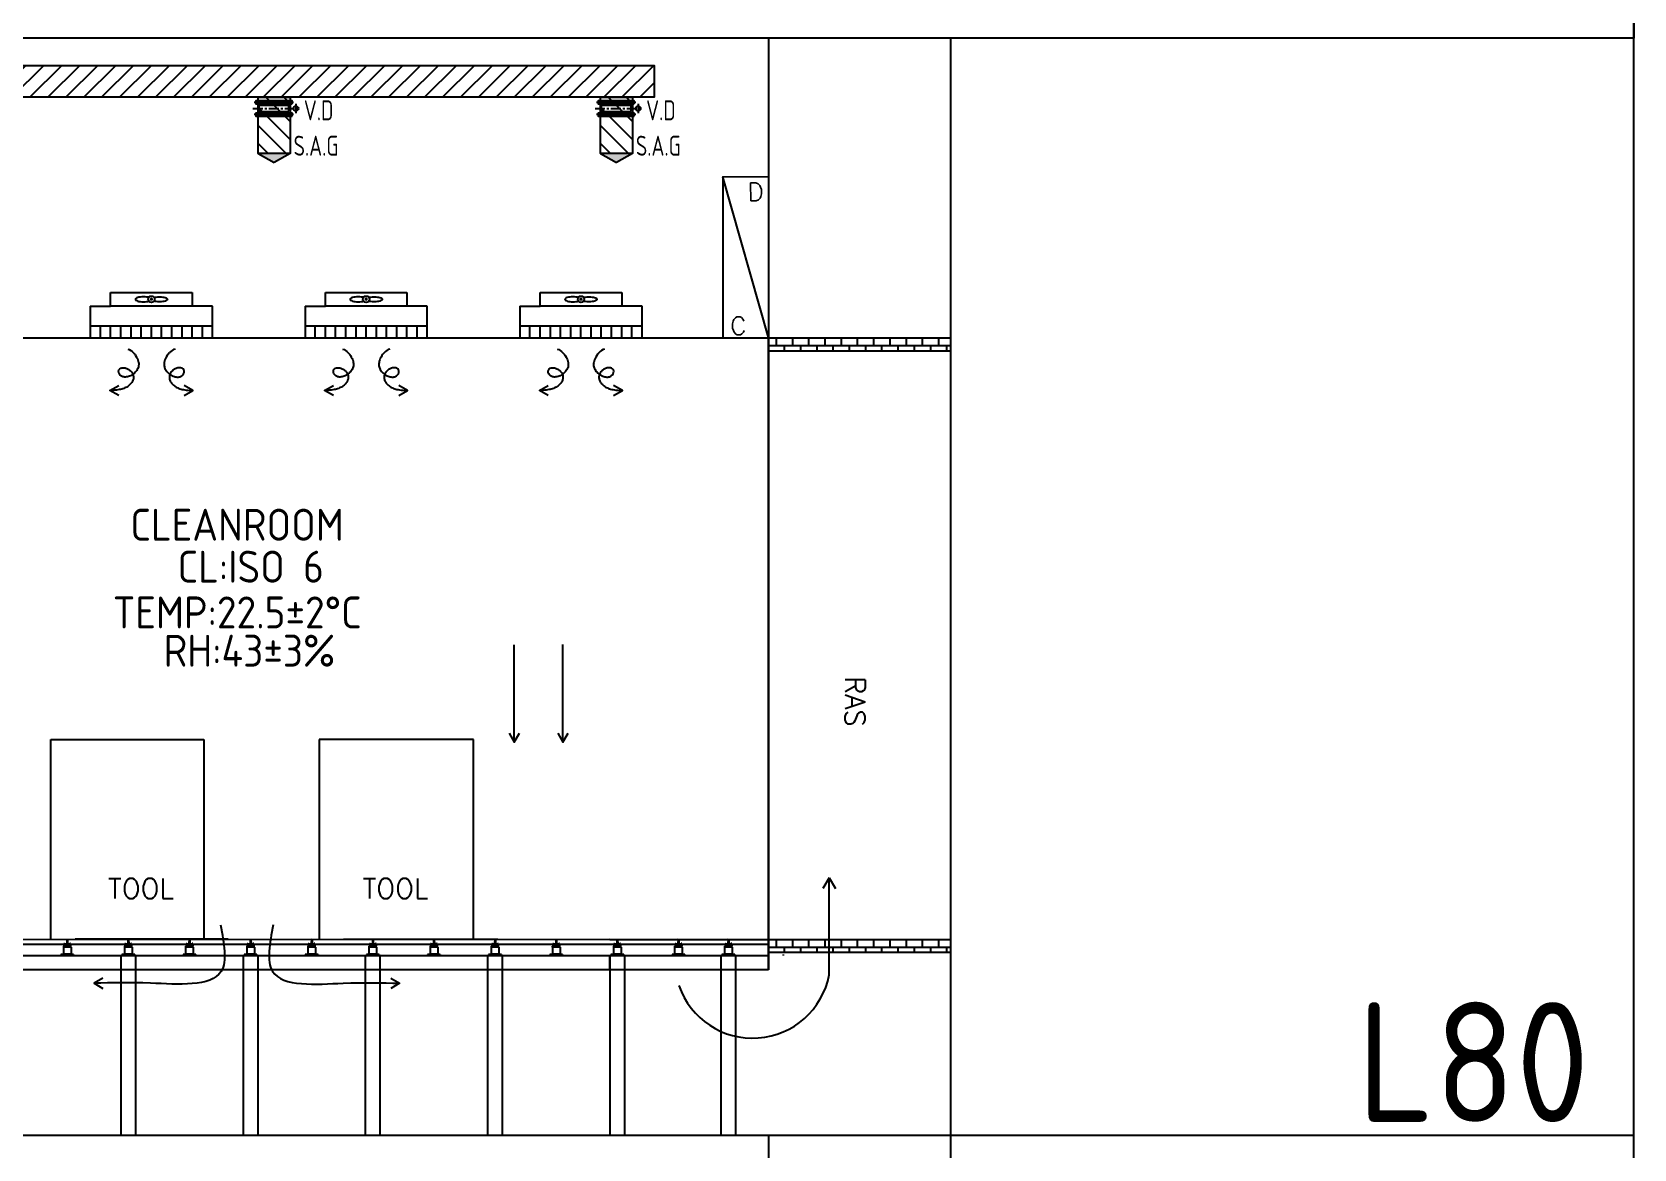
# Model space of a CAD drawing. Header units: millimetres. Extents: x 108 to 3316, y 96 to 2090.
# Drawn here: x 3095.1 to 3295.6, y 1475.6 to 1615.4 of the extents above; entities that cross this region are included whole.
import ezdxf
from ezdxf.enums import TextEntityAlignment as Align

# ---------------------------------------------------------------- set-up
doc = ezdxf.new("R2010")
doc.units = ezdxf.units.MM
doc.linetypes.add('CENTER', pattern=[2, 1.25, -0.25, 0.25, -0.25])
for name, color, linetype in [('A-DETL-01', 1, 'Continuous'), ('DETL-TXT', 4, 'Continuous'), ('M-CEQPM-MAU', 22, 'Continuous'), ('M-CMDUCT-LINE', 15, 'Continuous'), ('M-EQPM-TXT', 4, 'Continuous'), ('M-FM-LINE3', 3, 'Continuous'), ('M-HVAC-CMDUCT', 150, 'Continuous'), ('U-EX-TXT', 4, 'Continuous')]:
    doc.layers.add(name, color=color, linetype=linetype)
doc.styles.add('AA-TXT', font='isocp.shx', dxfattribs={"bigfont": 'chineset.shx'})
doc.styles.add('STDTEXT', font='simplex.shx', dxfattribs={"bigfont": 'china.shx'})

msp = doc.modelspace()

# ---------------------------------------------------------------- hatches: boundary and pattern name
at = {"layer": 'M-CEQPM-MAU'}
h = msp.add_hatch(dxfattribs=at)
h.set_pattern_fill('AR-B88', color=252, scale=0.01)
h.set_pattern_definition([(360, (-37702.6551, -83168.4206), (1e-15, 2.032), []), (90, (-37702.6551, -83168.4206), (-1.016, 2.032), [2.032, -2.032])])
h.paths.add_polyline_path([(3210.08, 1577.1), (3187.32, 1577.1), (3187.32, 1575.49), (3210.08, 1575.49)])
h = msp.add_hatch(dxfattribs=at)
h.set_pattern_fill('AR-B88', color=252, scale=0.01)
h.set_pattern_definition([(360, (-37702.6551, -83243.715), (1e-15, 2.032), []), (90, (-37702.6551, -83243.715), (-1.016, 2.032), [2.032, -2.032])])
h.paths.add_polyline_path([(3210.08, 1501.8), (3187.32, 1501.8), (3187.32, 1500.19), (3210.08, 1500.19)])
at = {"layer": 'M-CMDUCT-LINE'}
h = msp.add_hatch(dxfattribs=at)
h.set_pattern_fill('ANSI31', color=256, scale=0.5, style=0)
h.set_pattern_definition([(45, (3892.2833, 1434.7824), (-1.122532, 1.122532), [])])
h.paths.add_polyline_path([(3054.99, 1611.23), (3173, 1611.23), (3173, 1607.23), (3054.99, 1607.23)])
h = msp.add_hatch(dxfattribs=at)
h.set_pattern_fill('ANSI31', color=256, scale=0.5, angle=-90, style=0)
h.set_pattern_definition([(315, (2950.9879, 772.6156), (1.122532, 1.122532), [])])
h.paths.add_polyline_path([(3127.44, 1607.23), (3127.44, 1600.21), (3123.44, 1600.21), (3123.44, 1607.23)])
h = msp.add_hatch(dxfattribs=at)
h.set_pattern_fill('ANSI31', color=256, scale=0.5, angle=-90, style=0)
h.set_pattern_definition([(315, (2993.8287, 772.6156), (1.122532, 1.122532), [])])
h.paths.add_polyline_path([(3170.28, 1607.23), (3170.28, 1600.21), (3166.28, 1600.21), (3166.28, 1607.23)])
at = {"layer": 'M-HVAC-CMDUCT'}
for points in [[(3127.44, 1600.21), (3123.44, 1600.21), (3125.44, 1599.05)], [(3170.28, 1600.21), (3166.28, 1600.21), (3168.28, 1599.05)]]:
    msp.add_hatch(color=256, dxfattribs=at).paths.add_polyline_path(points)

# ---------------------------------------------------------------- linework, layer by layer
at = {"color": 252}
for points in [[(3187.32, 1577.1), (3210.08, 1577.1)], [(3187.32, 1575.49), (3210.08, 1575.49)], [(3187.32, 1501.8), (3210.08, 1501.8)], [(3187.32, 1500.19), (3210.08, 1500.19)]]:
    msp.add_lwpolyline(points, dxfattribs=at)
at = {"layer": 'A-DETL-01', "color": 252, "linetype": 'Continuous'}
for p, q in [((3187.32, 1614.63), (3187.32, 1497.98)), ((3210.08, 1614.63), (3210.08, 1477.27)), ((3187.32, 1477.27), (3187.32, 1360.62)), ((3210.08, 1477.27), (3210.08, 1339.91))]:
    msp.add_line(p, q, dxfattribs=at)
at = {"layer": 'A-DETL-01', "color": 252}
for points in [[(3295.62, 1339.91), (3295.62, 1962.54)], [(3295.62, 1477.27), (3035.47, 1477.27)]]:
    msp.add_lwpolyline(points, dxfattribs=at)
msp.add_lwpolyline([(3035.47, 1814.23), (3295.62, 1814.23), (3295.62, 1614.63), (3035.47, 1614.63)], close=True, dxfattribs=at)
at = {"layer": 'M-CEQPM-MAU', "color": 252}
for p, q in [((3181.58, 1597.26), (3181.58, 1577.1)), ((3097.48, 1501.85), (3097.48, 1526.85)), ((3097.48, 1526.85), (3116.62, 1526.85)), ((3116.62, 1526.85), (3116.62, 1501.85)), ((3150.37, 1526.85), (3131.05, 1526.85)), ((3131.05, 1526.85), (3131.05, 1501.85)), ((3150.37, 1501.85), (3150.37, 1526.85)), ((3119.68, 1501.85), (3100.54, 1501.85)), ((3134.11, 1501.85), (3153.42, 1501.85))]:
    msp.add_line(p, q, dxfattribs=at)
at = {"layer": 'M-CEQPM-MAU', "color": 252, "ltscale": 0.1}
for p, q in [((3104.97, 1581.1), (3104.97, 1582.8)), ((3104.97, 1582.8), (3115.17, 1582.8)), ((3115.17, 1582.8), (3115.17, 1581.1)), ((3131.85, 1581.1), (3131.85, 1582.8)), ((3131.85, 1582.8), (3142.05, 1582.8)), ((3142.05, 1582.8), (3142.05, 1581.1)), ((3158.73, 1581.1), (3158.73, 1582.8)), ((3158.73, 1582.8), (3168.93, 1582.8)), ((3168.93, 1582.8), (3168.93, 1581.1)), ((3102.42, 1581.1), (3104.97, 1581.1)), ((3102.42, 1581.1), (3102.42, 1577.1)), ((3115.17, 1581.1), (3104.97, 1581.1)), ((3117.72, 1581.1), (3115.17, 1581.1)), ((3117.72, 1577.1), (3117.72, 1581.1)), ((3129.3, 1581.1), (3131.85, 1581.1)), ((3129.3, 1581.1), (3129.3, 1577.1)), ((3142.05, 1581.1), (3131.85, 1581.1)), ((3144.6, 1581.1), (3142.05, 1581.1)), ((3144.6, 1577.1), (3144.6, 1581.1)), ((3156.18, 1581.1), (3158.73, 1581.1)), ((3156.18, 1581.1), (3156.18, 1577.1)), ((3168.93, 1581.1), (3158.73, 1581.1)), ((3171.48, 1581.1), (3168.93, 1581.1)), ((3171.48, 1577.1), (3171.48, 1581.1)), ((3102.42, 1578.6), (3117.72, 1578.6)), ((3103.7, 1577.1), (3103.7, 1578.6)), ((3104.97, 1577.1), (3104.97, 1578.6)), ((3106.25, 1577.1), (3106.25, 1578.6)), ((3107.52, 1577.1), (3107.52, 1578.6)), ((3108.8, 1577.1), (3108.8, 1578.6)), ((3110.07, 1577.1), (3110.07, 1578.6)), ((3111.35, 1577.1), (3111.35, 1578.6)), ((3112.62, 1577.1), (3112.62, 1578.6)), ((3113.9, 1577.1), (3113.9, 1578.6)), ((3115.17, 1577.1), (3115.17, 1578.6)), ((3116.45, 1577.1), (3116.45, 1578.6)), ((3129.3, 1578.6), (3144.6, 1578.6)), ((3130.58, 1577.1), (3130.58, 1578.6)), ((3131.85, 1577.1), (3131.85, 1578.6)), ((3133.13, 1577.1), (3133.13, 1578.6)), ((3134.4, 1577.1), (3134.4, 1578.6)), ((3135.68, 1577.1), (3135.68, 1578.6)), ((3136.95, 1577.1), (3136.95, 1578.6)), ((3138.23, 1577.1), (3138.23, 1578.6)), ((3139.5, 1577.1), (3139.5, 1578.6)), ((3140.78, 1577.1), (3140.78, 1578.6)), ((3142.05, 1577.1), (3142.05, 1578.6)), ((3143.33, 1577.1), (3143.33, 1578.6)), ((3156.18, 1578.6), (3171.48, 1578.6)), ((3157.45, 1577.1), (3157.45, 1578.6)), ((3158.73, 1577.1), (3158.73, 1578.6)), ((3160, 1577.1), (3160, 1578.6)), ((3161.28, 1577.1), (3161.28, 1578.6)), ((3162.55, 1577.1), (3162.55, 1578.6)), ((3163.83, 1577.1), (3163.83, 1578.6)), ((3165.1, 1577.1), (3165.1, 1578.6)), ((3166.38, 1577.1), (3166.38, 1578.6)), ((3167.65, 1577.1), (3167.65, 1578.6)), ((3168.93, 1577.1), (3168.93, 1578.6)), ((3170.2, 1577.1), (3170.2, 1578.6)), ((3063.96, 1577.1), (3187.32, 1577.1)), ((3102.42, 1577.1), (3117.72, 1577.1)), ((3129.3, 1577.1), (3144.6, 1577.1)), ((3156.18, 1577.1), (3171.48, 1577.1)), ((3187.32, 1497.98), (3187.32, 1577.1)), ((3061.74, 1501.8), (3167.44, 1501.82)), ((3099.53, 1501.87), (3099.43, 1501.23)), ((3099.53, 1501.87), (3099.63, 1501.23)), ((3107.18, 1501.87), (3107.08, 1501.23)), ((3107.18, 1501.87), (3107.28, 1501.23)), ((3114.83, 1501.87), (3114.73, 1501.23)), ((3114.83, 1501.87), (3114.93, 1501.23)), ((3122.48, 1501.87), (3122.38, 1501.23)), ((3122.48, 1501.87), (3122.58, 1501.23)), ((3130.13, 1501.87), (3130.03, 1501.23)), ((3130.13, 1501.87), (3130.23, 1501.23)), ((3137.78, 1501.87), (3137.68, 1501.23)), ((3137.78, 1501.87), (3137.88, 1501.23)), ((3145.43, 1501.87), (3145.33, 1501.23)), ((3145.43, 1501.87), (3145.53, 1501.23)), ((3153.08, 1501.87), (3152.98, 1501.23)), ((3153.08, 1501.87), (3153.18, 1501.23)), ((3160.73, 1501.87), (3160.63, 1501.23)), ((3160.73, 1501.87), (3160.83, 1501.23)), ((3167.44, 1501.8), (3187.32, 1501.8)), ((3168.38, 1501.87), (3168.28, 1501.23)), ((3168.38, 1501.87), (3168.48, 1501.23)), ((3176.03, 1501.87), (3175.93, 1501.23)), ((3176.03, 1501.87), (3176.13, 1501.23)), ((3182.28, 1501.87), (3182.18, 1501.23)), ((3182.28, 1501.87), (3182.38, 1501.23)), ((3167.44, 1501.18), (3061.74, 1501.16)), ((3100.33, 1499.91), (3098.73, 1499.91)), ((3098.73, 1499.91), (3098.73, 1499.78)), ((3100.33, 1499.78), (3098.73, 1499.78)), ((3099.05, 1500.83), (3099.05, 1499.99)), ((3100.01, 1500.83), (3099.05, 1500.83)), ((3099.05, 1499.99), (3100.01, 1499.99)), ((3099.97, 1500.97), (3099.09, 1500.97)), ((3099.09, 1500.83), (3099.09, 1500.97)), ((3099.1, 1499.99), (3099.1, 1499.91)), ((3099.11, 1501.3), (3099.19, 1501.3)), ((3099.11, 1501.3), (3099.11, 1500.97)), ((3099.19, 1501.3), (3099.19, 1501.23)), ((3099.48, 1501.23), (3099.19, 1501.23)), ((3099.48, 1501.3), (3099.46, 1500.97)), ((3099.58, 1501.3), (3099.48, 1501.3)), ((3099.58, 1501.3), (3099.59, 1500.97)), ((3099.86, 1501.23), (3099.58, 1501.23)), ((3099.86, 1501.3), (3099.86, 1501.23)), ((3099.94, 1501.3), (3099.86, 1501.3)), ((3099.94, 1501.3), (3099.94, 1500.97)), ((3099.96, 1499.99), (3099.96, 1499.91)), ((3099.97, 1500.83), (3099.97, 1500.97)), ((3100.01, 1500.83), (3100.01, 1499.99)), ((3100.33, 1499.91), (3100.33, 1499.78)), ((3107.98, 1499.91), (3106.38, 1499.91)), ((3106.38, 1499.91), (3106.38, 1499.78)), ((3107.98, 1499.78), (3106.38, 1499.78)), ((3106.7, 1500.83), (3106.7, 1499.99)), ((3107.66, 1500.83), (3106.7, 1500.83)), ((3106.7, 1499.99), (3107.66, 1499.99)), ((3107.62, 1500.97), (3106.74, 1500.97)), ((3106.74, 1500.83), (3106.74, 1500.97)), ((3106.75, 1499.99), (3106.75, 1499.91)), ((3106.76, 1501.3), (3106.84, 1501.3)), ((3106.76, 1501.3), (3106.76, 1500.97)), ((3106.84, 1501.3), (3106.84, 1501.23)), ((3107.13, 1501.23), (3106.84, 1501.23)), ((3107.13, 1501.3), (3107.11, 1500.97)), ((3107.23, 1501.3), (3107.13, 1501.3)), ((3107.23, 1501.3), (3107.24, 1500.97)), ((3107.51, 1501.23), (3107.23, 1501.23)), ((3107.51, 1501.3), (3107.51, 1501.23)), ((3107.59, 1501.3), (3107.51, 1501.3)), ((3107.59, 1501.3), (3107.59, 1500.97)), ((3107.61, 1499.99), (3107.61, 1499.91)), ((3107.62, 1500.83), (3107.62, 1500.97)), ((3107.66, 1500.83), (3107.66, 1499.99)), ((3107.98, 1499.91), (3107.98, 1499.78)), ((3115.63, 1499.91), (3114.03, 1499.91)), ((3114.03, 1499.91), (3114.03, 1499.78)), ((3115.63, 1499.78), (3114.03, 1499.78)), ((3114.35, 1500.83), (3114.35, 1499.99)), ((3115.31, 1500.83), (3114.35, 1500.83)), ((3114.35, 1499.99), (3115.31, 1499.99)), ((3115.27, 1500.97), (3114.39, 1500.97)), ((3114.39, 1500.83), (3114.39, 1500.97)), ((3114.4, 1499.99), (3114.4, 1499.91)), ((3114.41, 1501.3), (3114.49, 1501.3)), ((3114.41, 1501.3), (3114.41, 1500.97)), ((3114.49, 1501.3), (3114.49, 1501.23)), ((3114.78, 1501.23), (3114.49, 1501.23)), ((3114.78, 1501.3), (3114.76, 1500.97)), ((3114.88, 1501.3), (3114.78, 1501.3)), ((3114.88, 1501.3), (3114.89, 1500.97)), ((3115.16, 1501.23), (3114.88, 1501.23)), ((3115.16, 1501.3), (3115.16, 1501.23)), ((3115.24, 1501.3), (3115.16, 1501.3)), ((3115.24, 1501.3), (3115.24, 1500.97)), ((3115.26, 1499.99), (3115.26, 1499.91)), ((3115.27, 1500.83), (3115.27, 1500.97)), ((3115.31, 1500.83), (3115.31, 1499.99)), ((3115.63, 1499.91), (3115.63, 1499.78)), ((3123.28, 1499.91), (3121.68, 1499.91)), ((3121.68, 1499.91), (3121.68, 1499.78)), ((3123.28, 1499.78), (3121.68, 1499.78)), ((3122, 1500.83), (3122, 1499.99)), ((3122.96, 1500.83), (3122, 1500.83)), ((3122, 1499.99), (3122.96, 1499.99)), ((3122.92, 1500.97), (3122.04, 1500.97)), ((3122.04, 1500.83), (3122.04, 1500.97)), ((3122.05, 1499.99), (3122.05, 1499.91)), ((3122.06, 1501.3), (3122.14, 1501.3)), ((3122.06, 1501.3), (3122.06, 1500.97)), ((3122.14, 1501.3), (3122.14, 1501.23)), ((3122.43, 1501.23), (3122.14, 1501.23)), ((3122.43, 1501.3), (3122.41, 1500.97)), ((3122.53, 1501.3), (3122.43, 1501.3)), ((3122.53, 1501.3), (3122.54, 1500.97)), ((3122.81, 1501.23), (3122.53, 1501.23)), ((3122.81, 1501.3), (3122.81, 1501.23)), ((3122.89, 1501.3), (3122.81, 1501.3)), ((3122.89, 1501.3), (3122.89, 1500.97)), ((3122.91, 1499.99), (3122.91, 1499.91)), ((3122.92, 1500.83), (3122.92, 1500.97)), ((3122.96, 1500.83), (3122.96, 1499.99)), ((3123.28, 1499.91), (3123.28, 1499.78)), ((3130.93, 1499.91), (3129.33, 1499.91)), ((3129.33, 1499.91), (3129.33, 1499.78)), ((3130.93, 1499.78), (3129.33, 1499.78)), ((3129.65, 1500.83), (3129.65, 1499.99)), ((3130.61, 1500.83), (3129.65, 1500.83)), ((3129.65, 1499.99), (3130.61, 1499.99)), ((3130.57, 1500.97), (3129.69, 1500.97)), ((3129.69, 1500.83), (3129.69, 1500.97)), ((3129.7, 1499.99), (3129.7, 1499.91)), ((3129.71, 1501.3), (3129.79, 1501.3)), ((3129.71, 1501.3), (3129.71, 1500.97)), ((3129.79, 1501.3), (3129.79, 1501.23)), ((3130.08, 1501.23), (3129.79, 1501.23)), ((3130.08, 1501.3), (3130.06, 1500.97)), ((3130.18, 1501.3), (3130.08, 1501.3)), ((3130.18, 1501.3), (3130.19, 1500.97)), ((3130.46, 1501.23), (3130.18, 1501.23)), ((3130.46, 1501.3), (3130.46, 1501.23)), ((3130.54, 1501.3), (3130.46, 1501.3)), ((3130.54, 1501.3), (3130.54, 1500.97)), ((3130.56, 1499.99), (3130.56, 1499.91)), ((3130.57, 1500.83), (3130.57, 1500.97)), ((3130.61, 1500.83), (3130.61, 1499.99)), ((3130.93, 1499.91), (3130.93, 1499.78)), ((3138.58, 1499.91), (3136.98, 1499.91)), ((3136.98, 1499.91), (3136.98, 1499.78)), ((3138.58, 1499.78), (3136.98, 1499.78)), ((3137.3, 1500.83), (3137.3, 1499.99)), ((3138.26, 1500.83), (3137.3, 1500.83)), ((3137.3, 1499.99), (3138.26, 1499.99)), ((3138.22, 1500.97), (3137.34, 1500.97)), ((3137.34, 1500.83), (3137.34, 1500.97)), ((3137.35, 1499.99), (3137.35, 1499.91)), ((3137.36, 1501.3), (3137.44, 1501.3)), ((3137.36, 1501.3), (3137.36, 1500.97)), ((3137.44, 1501.3), (3137.44, 1501.23)), ((3137.73, 1501.23), (3137.44, 1501.23)), ((3137.73, 1501.3), (3137.71, 1500.97)), ((3137.83, 1501.3), (3137.73, 1501.3)), ((3137.83, 1501.3), (3137.84, 1500.97)), ((3138.11, 1501.23), (3137.83, 1501.23)), ((3138.11, 1501.3), (3138.11, 1501.23)), ((3138.19, 1501.3), (3138.11, 1501.3)), ((3138.19, 1501.3), (3138.19, 1500.97)), ((3138.21, 1499.99), (3138.21, 1499.91)), ((3138.22, 1500.83), (3138.22, 1500.97)), ((3138.26, 1500.83), (3138.26, 1499.99)), ((3138.58, 1499.91), (3138.58, 1499.78)), ((3146.23, 1499.91), (3144.63, 1499.91)), ((3144.63, 1499.91), (3144.63, 1499.78)), ((3146.23, 1499.78), (3144.63, 1499.78)), ((3144.95, 1500.83), (3144.95, 1499.99)), ((3145.91, 1500.83), (3144.95, 1500.83)), ((3144.95, 1499.99), (3145.91, 1499.99)), ((3145.87, 1500.97), (3144.99, 1500.97)), ((3144.99, 1500.83), (3144.99, 1500.97)), ((3145, 1499.99), (3145, 1499.91)), ((3145.01, 1501.3), (3145.09, 1501.3)), ((3145.01, 1501.3), (3145.01, 1500.97)), ((3145.09, 1501.3), (3145.09, 1501.23)), ((3145.38, 1501.23), (3145.09, 1501.23)), ((3145.38, 1501.3), (3145.36, 1500.97)), ((3145.48, 1501.3), (3145.38, 1501.3)), ((3145.48, 1501.3), (3145.49, 1500.97)), ((3145.76, 1501.23), (3145.48, 1501.23)), ((3145.76, 1501.3), (3145.76, 1501.23)), ((3145.84, 1501.3), (3145.76, 1501.3)), ((3145.84, 1501.3), (3145.84, 1500.97)), ((3145.86, 1499.99), (3145.86, 1499.91)), ((3145.87, 1500.83), (3145.87, 1500.97)), ((3145.91, 1500.83), (3145.91, 1499.99)), ((3146.23, 1499.91), (3146.23, 1499.78)), ((3153.88, 1499.91), (3152.28, 1499.91)), ((3152.28, 1499.91), (3152.28, 1499.78)), ((3153.88, 1499.78), (3152.28, 1499.78)), ((3152.6, 1500.83), (3152.6, 1499.99)), ((3153.56, 1500.83), (3152.6, 1500.83)), ((3152.6, 1499.99), (3153.56, 1499.99)), ((3153.52, 1500.97), (3152.64, 1500.97)), ((3152.64, 1500.83), (3152.64, 1500.97)), ((3152.65, 1499.99), (3152.65, 1499.91)), ((3152.66, 1501.3), (3152.74, 1501.3)), ((3152.66, 1501.3), (3152.66, 1500.97)), ((3152.74, 1501.3), (3152.74, 1501.23)), ((3153.03, 1501.23), (3152.74, 1501.23)), ((3153.03, 1501.3), (3153.01, 1500.97)), ((3153.13, 1501.3), (3153.03, 1501.3)), ((3153.13, 1501.3), (3153.14, 1500.97)), ((3153.41, 1501.23), (3153.13, 1501.23)), ((3153.41, 1501.3), (3153.41, 1501.23)), ((3153.49, 1501.3), (3153.41, 1501.3)), ((3153.49, 1501.3), (3153.49, 1500.97)), ((3153.51, 1499.99), (3153.51, 1499.91)), ((3153.52, 1500.83), (3153.52, 1500.97)), ((3153.56, 1500.83), (3153.56, 1499.99)), ((3153.88, 1499.91), (3153.88, 1499.78)), ((3161.53, 1499.91), (3159.93, 1499.91)), ((3159.93, 1499.91), (3159.93, 1499.78)), ((3161.53, 1499.78), (3159.93, 1499.78)), ((3160.25, 1500.83), (3160.25, 1499.99)), ((3161.21, 1500.83), (3160.25, 1500.83)), ((3160.25, 1499.99), (3161.21, 1499.99)), ((3161.17, 1500.97), (3160.29, 1500.97)), ((3160.29, 1500.83), (3160.29, 1500.97)), ((3160.3, 1499.99), (3160.3, 1499.91)), ((3160.31, 1501.3), (3160.39, 1501.3)), ((3160.31, 1501.3), (3160.31, 1500.97)), ((3160.39, 1501.3), (3160.39, 1501.23)), ((3160.68, 1501.23), (3160.39, 1501.23)), ((3160.68, 1501.3), (3160.66, 1500.97)), ((3160.78, 1501.3), (3160.68, 1501.3)), ((3160.78, 1501.3), (3160.79, 1500.97)), ((3161.06, 1501.23), (3160.78, 1501.23)), ((3161.06, 1501.3), (3161.06, 1501.23)), ((3161.14, 1501.3), (3161.06, 1501.3)), ((3161.14, 1501.3), (3161.14, 1500.97)), ((3161.16, 1499.99), (3161.16, 1499.91)), ((3161.17, 1500.83), (3161.17, 1500.97)), ((3161.21, 1500.83), (3161.21, 1499.99)), ((3161.53, 1499.91), (3161.53, 1499.78)), ((3187.32, 1501.16), (3167.44, 1501.16)), ((3169.18, 1499.91), (3167.58, 1499.91)), ((3167.58, 1499.91), (3167.58, 1499.78)), ((3169.18, 1499.78), (3167.58, 1499.78)), ((3167.9, 1500.83), (3167.9, 1499.99)), ((3168.86, 1500.83), (3167.9, 1500.83)), ((3167.9, 1499.99), (3168.86, 1499.99)), ((3168.82, 1500.97), (3167.94, 1500.97)), ((3167.94, 1500.83), (3167.94, 1500.97)), ((3167.95, 1499.99), (3167.95, 1499.91)), ((3167.96, 1501.3), (3168.04, 1501.3)), ((3167.96, 1501.3), (3167.96, 1500.97)), ((3168.04, 1501.3), (3168.04, 1501.23)), ((3168.33, 1501.23), (3168.04, 1501.23)), ((3168.33, 1501.3), (3168.31, 1500.97)), ((3168.43, 1501.3), (3168.33, 1501.3)), ((3168.43, 1501.3), (3168.44, 1500.97)), ((3168.71, 1501.23), (3168.43, 1501.23)), ((3168.71, 1501.3), (3168.71, 1501.23)), ((3168.79, 1501.3), (3168.71, 1501.3)), ((3168.79, 1501.3), (3168.79, 1500.97)), ((3168.81, 1499.99), (3168.81, 1499.91)), ((3168.82, 1500.83), (3168.82, 1500.97)), ((3168.86, 1500.83), (3168.86, 1499.99)), ((3169.18, 1499.91), (3169.18, 1499.78)), ((3176.83, 1499.91), (3175.23, 1499.91)), ((3175.23, 1499.91), (3175.23, 1499.78)), ((3176.83, 1499.78), (3175.23, 1499.78)), ((3175.55, 1500.83), (3175.55, 1499.99)), ((3176.51, 1500.83), (3175.55, 1500.83)), ((3175.55, 1499.99), (3176.51, 1499.99)), ((3176.47, 1500.97), (3175.59, 1500.97)), ((3175.59, 1500.83), (3175.59, 1500.97)), ((3175.6, 1499.99), (3175.6, 1499.91)), ((3175.61, 1501.3), (3175.69, 1501.3)), ((3175.61, 1501.3), (3175.61, 1500.97)), ((3175.69, 1501.3), (3175.69, 1501.23)), ((3175.98, 1501.23), (3175.69, 1501.23)), ((3175.98, 1501.3), (3175.96, 1500.97)), ((3176.08, 1501.3), (3175.98, 1501.3)), ((3176.08, 1501.3), (3176.09, 1500.97)), ((3176.36, 1501.23), (3176.08, 1501.23)), ((3176.36, 1501.3), (3176.36, 1501.23)), ((3176.44, 1501.3), (3176.36, 1501.3)), ((3176.44, 1501.3), (3176.44, 1500.97)), ((3176.46, 1499.99), (3176.46, 1499.91)), ((3176.47, 1500.83), (3176.47, 1500.97)), ((3176.51, 1500.83), (3176.51, 1499.99)), ((3176.83, 1499.91), (3176.83, 1499.78)), ((3183.08, 1499.91), (3181.48, 1499.91)), ((3181.48, 1499.91), (3181.48, 1499.78)), ((3183.08, 1499.78), (3181.48, 1499.78)), ((3181.8, 1500.83), (3181.8, 1499.99)), ((3182.76, 1500.83), (3181.8, 1500.83)), ((3181.8, 1499.99), (3182.76, 1499.99)), ((3182.72, 1500.97), (3181.84, 1500.97)), ((3181.84, 1500.83), (3181.84, 1500.97)), ((3181.85, 1499.99), (3181.85, 1499.91)), ((3181.86, 1501.3), (3181.94, 1501.3)), ((3181.86, 1501.3), (3181.86, 1500.97)), ((3181.94, 1501.3), (3181.94, 1501.23)), ((3182.23, 1501.23), (3181.94, 1501.23)), ((3182.23, 1501.3), (3182.21, 1500.97)), ((3182.33, 1501.3), (3182.23, 1501.3)), ((3182.33, 1501.3), (3182.34, 1500.97)), ((3182.61, 1501.23), (3182.33, 1501.23)), ((3182.61, 1501.3), (3182.61, 1501.23)), ((3182.7, 1501.3), (3182.61, 1501.3)), ((3182.7, 1501.3), (3182.7, 1500.97)), ((3182.71, 1499.99), (3182.71, 1499.91)), ((3182.72, 1500.83), (3182.72, 1500.97)), ((3182.76, 1500.83), (3182.76, 1499.99)), ((3183.08, 1499.91), (3183.08, 1499.78)), ((3189.13, 1499.91), (3189.13, 1499.78))]:
    msp.add_line(p, q, dxfattribs=at)
at = {"layer": 'M-CEQPM-MAU', "color": 252}
msp.add_lwpolyline([(3187.32, 1597.32), (3187.32, 1577.15), (3181.58, 1597.26)], close=True, dxfattribs=at)
at = {"layer": 'M-CEQPM-MAU', "color": 252, "ltscale": 0.1}
for points in [[(3109.75, 1582.18, 0.03966), (3109.48, 1582.23, 0.032614), (3109.07, 1582.26, 0.032614), (3108.66, 1582.23, 0.044087), (3108.36, 1582.17, 0.086721), (3108.12, 1582.04, 0.233651), (3108.07, 1581.95, 0.233651), (3108.12, 1581.85, 0.086721), (3108.36, 1581.72, 0.044087), (3108.66, 1581.66, 0.032614), (3109.07, 1581.63, 0.032614), (3109.48, 1581.66, 0.03966), (3109.75, 1581.71)], [(3110.4, 1582.18, -0.03966), (3110.66, 1582.23, -0.032614), (3111.07, 1582.26, -0.032614), (3111.48, 1582.23, -0.044087), (3111.78, 1582.17, -0.086721), (3112.02, 1582.04, -0.233651), (3112.07, 1581.95, -0.233651), (3112.02, 1581.85, -0.086721), (3111.78, 1581.72, -0.044087), (3111.48, 1581.66, -0.032614), (3111.07, 1581.63, -0.032614), (3110.66, 1581.66, -0.03966), (3110.4, 1581.71)], [(3136.62, 1582.18, 0.03966), (3136.36, 1582.23, 0.032614), (3135.95, 1582.26, 0.032614), (3135.54, 1582.23, 0.044087), (3135.24, 1582.17, 0.086721), (3135, 1582.04, 0.233651), (3134.95, 1581.95, 0.233651), (3135, 1581.85, 0.086721), (3135.24, 1581.72, 0.044087), (3135.54, 1581.66, 0.032614), (3135.95, 1581.63, 0.032614), (3136.36, 1581.66, 0.03966), (3136.62, 1581.71)], [(3137.28, 1582.18, -0.03966), (3137.54, 1582.23, -0.032614), (3137.95, 1582.26, -0.032614), (3138.36, 1582.23, -0.044087), (3138.66, 1582.17, -0.086721), (3138.9, 1582.04, -0.233651), (3138.95, 1581.95, -0.233651), (3138.9, 1581.85, -0.086721), (3138.66, 1581.72, -0.044087), (3138.36, 1581.66, -0.032614), (3137.95, 1581.63, -0.032614), (3137.54, 1581.66, -0.03966), (3137.28, 1581.71)], [(3163.5, 1582.18, 0.03966), (3163.24, 1582.23, 0.032614), (3162.83, 1582.26, 0.032614), (3162.42, 1582.23, 0.044087), (3162.12, 1582.17, 0.086721), (3161.88, 1582.04, 0.233651), (3161.83, 1581.95, 0.233651), (3161.88, 1581.85, 0.086721), (3162.12, 1581.72, 0.044087), (3162.42, 1581.66, 0.032614), (3162.83, 1581.63, 0.032614), (3163.24, 1581.66, 0.03966), (3163.5, 1581.71)], [(3164.15, 1582.18, -0.03966), (3164.42, 1582.23, -0.032614), (3164.83, 1582.26, -0.032614), (3165.24, 1582.23, -0.044087), (3165.54, 1582.17, -0.086721), (3165.78, 1582.04, -0.233651), (3165.83, 1581.95, -0.233651), (3165.78, 1581.85, -0.086721), (3165.54, 1581.72, -0.044087), (3165.24, 1581.66, -0.032614), (3164.83, 1581.63, -0.032614), (3164.42, 1581.66, -0.03966), (3164.15, 1581.71)]]:
    msp.add_lwpolyline(points, format="xyb", dxfattribs=at)
at = {"layer": 'M-CEQPM-MAU', "color": 252, "ltscale": 0.1, "const_width": 0.2}
for points in [[(3110.17, 1581.95, -1), (3109.97, 1581.95, -1)], [(3137.05, 1581.95, -1), (3136.85, 1581.95, -1)], [(3163.93, 1581.95, -1), (3163.73, 1581.95, -1)]]:
    msp.add_lwpolyline(points, format="xyb", close=True, dxfattribs=at)
at = {"layer": 'M-CEQPM-MAU', "color": 252, "ltscale": 0.1}
for points in [[(3167.44, 1497.98), (3058.22, 1497.98), (3058.22, 1499.78), (3167.44, 1499.78)], [(3187.32, 1497.98), (3167.44, 1497.98), (3167.44, 1499.78), (3187.32, 1499.78)]]:
    msp.add_lwpolyline(points, dxfattribs=at)
for points in [[(3106.28, 1477.27), (3106.28, 1499.78), (3108.08, 1499.78), (3108.08, 1477.27)], [(3121.58, 1477.27), (3121.58, 1499.78), (3123.38, 1499.78), (3123.38, 1477.27)], [(3136.88, 1477.27), (3136.88, 1499.78), (3138.68, 1499.78), (3138.68, 1477.27)], [(3152.18, 1477.27), (3152.18, 1499.78), (3153.98, 1499.78), (3153.98, 1477.27)], [(3167.48, 1477.27), (3167.48, 1499.78), (3169.28, 1499.78), (3169.28, 1477.27)], [(3181.38, 1477.27), (3181.38, 1499.78), (3183.18, 1499.78), (3183.18, 1477.27)]]:
    msp.add_lwpolyline(points, close=True, dxfattribs=at)
for centre in [(3110.07, 1581.95), (3136.95, 1581.95), (3163.83, 1581.95)]:
    msp.add_circle(centre, 0.4, dxfattribs=at)
at = {"layer": 'M-FM-LINE3'}
for p, q in [((3127.86, 1606.59), (3122.94, 1606.59)), ((3170.7, 1606.59), (3165.78, 1606.59)), ((3127.86, 1605.07), (3122.94, 1605.07)), ((3170.7, 1605.07), (3165.78, 1605.07))]:
    msp.add_line(p, q, dxfattribs=at)
at = {"layer": 'M-FM-LINE3', "linetype": 'CENTER'}
for p, q in [((3128.16, 1606.4), (3128.16, 1605.26)), ((3171, 1606.4), (3171, 1605.26)), ((3122.75, 1605.83), (3128.73, 1605.83)), ((3165.59, 1605.83), (3171.57, 1605.83))]:
    msp.add_line(p, q, dxfattribs=at)
at = {"layer": 'M-FM-LINE3'}
for points in [[(3127.67, 1606.4), (3127.67, 1606.78), (3123.13, 1606.78), (3123.13, 1606.4)], [(3127.29, 1605.45), (3127.29, 1606.21), (3123.51, 1606.21), (3123.51, 1605.45)], [(3170.51, 1606.4), (3170.51, 1606.78), (3165.97, 1606.78), (3165.97, 1606.4)], [(3170.13, 1605.45), (3170.13, 1606.21), (3166.35, 1606.21), (3166.35, 1605.45)], [(3127.67, 1604.88), (3127.67, 1605.26), (3123.13, 1605.26), (3123.13, 1604.88)], [(3170.51, 1604.88), (3170.51, 1605.26), (3165.97, 1605.26), (3165.97, 1604.88)]]:
    msp.add_lwpolyline(points, close=True, dxfattribs=at)
for centre in [(3128.16, 1605.83), (3171, 1605.83)]:
    msp.add_circle(centre, 0.303, dxfattribs=at)
at = {"layer": 'M-HVAC-CMDUCT'}
for p, q in [((3127.44, 1600.21), (3123.44, 1600.21)), ((3123.44, 1600.21), (3125.44, 1599.05)), ((3127.44, 1600.21), (3125.44, 1599.05)), ((3170.28, 1600.21), (3166.28, 1600.21)), ((3166.28, 1600.21), (3168.28, 1599.05)), ((3170.28, 1600.21), (3168.28, 1599.05))]:
    msp.add_line(p, q, dxfattribs=at)
at = {"layer": 'M-HVAC-CMDUCT', "color": 252}
for p, q in [((3155.49, 1526.51), (3155.49, 1538.68)), ((3161.58, 1526.51), (3161.58, 1538.74))]:
    msp.add_line(p, q, dxfattribs=at)
for points in [[(3294.1, 1614.63), (2934.27, 1614.63)], [(3154.85, 1527.62), (3155.49, 1526.51), (3156.13, 1527.62)], [(3160.94, 1527.62), (3161.58, 1526.51), (3162.21, 1527.62)], [(3194.9, 1509.52), (3194.12, 1508.17)], [(3194.9, 1497.38), (3194.9, 1509.52)], [(3194.9, 1509.52), (3195.68, 1508.17)], [(3104.01, 1496.96), (3102.91, 1496.32), (3104.01, 1495.68)], [(3140.02, 1496.96), (3141.12, 1496.32), (3140.02, 1495.68)]]:
    msp.add_lwpolyline(points, dxfattribs=at)
at = {"layer": 'M-HVAC-CMDUCT'}
for points in [[(3054.99, 1611.23), (3173, 1611.23), (3173, 1607.23), (3054.99, 1607.23)], [(3127.44, 1607.23), (3127.44, 1600.21), (3123.44, 1600.21), (3123.44, 1607.23)], [(3170.28, 1607.23), (3170.28, 1600.21), (3166.28, 1600.21), (3166.28, 1607.23)]]:
    msp.add_lwpolyline(points, close=True, dxfattribs=at)
at = {"layer": 'M-HVAC-CMDUCT', "color": 252, "ltscale": 0.1}
for points in [[(3107.11, 1575.72, -0.140241), (3107.79, 1575.27, -0.038232), (3108.02, 1575.02), (3108.09, 1574.92), (3108.21, 1574.71), (3108.31, 1574.53), (3108.38, 1574.36), (3108.43, 1574.2), (3108.46, 1574.04), (3108.48, 1573.9), (3108.48, 1573.76), (3108.47, 1573.63), (3108.45, 1573.5), (3108.41, 1573.38), (3108.36, 1573.26), (3108.3, 1573.14), (3108.23, 1573.02), (3108.14, 1572.91), (3108.05, 1572.8), (3107.94, 1572.7), (3107.83, 1572.61), (3107.71, 1572.52), (3107.59, 1572.44), (3107.46, 1572.37), (3107.33, 1572.32), (3107.2, 1572.27), (3107.07, 1572.24), (3106.95, 1572.22), (3106.83, 1572.21), (3106.71, 1572.21), (3106.6, 1572.22), (3106.51, 1572.24), (3106.42, 1572.27), (3106.34, 1572.31), (3106.27, 1572.36, -0.282011), (3105.97, 1572.94, -0.222152), (3106.1, 1573.25, -0.123311), (3106.37, 1573.36), (3106.46, 1573.37), (3106.57, 1573.38), (3106.67, 1573.37), (3106.78, 1573.35), (3106.88, 1573.33), (3106.98, 1573.29), (3107.08, 1573.25), (3107.17, 1573.2), (3107.26, 1573.14), (3107.34, 1573.08), (3107.42, 1573.01), (3107.49, 1572.94), (3107.56, 1572.87), (3107.62, 1572.8), (3107.67, 1572.72), (3107.71, 1572.64), (3107.75, 1572.56), (3107.78, 1572.47), (3107.8, 1572.38), (3107.81, 1572.29), (3107.82, 1572.2), (3107.82, 1572.1), (3107.81, 1572), (3107.78, 1571.91), (3107.76, 1571.81), (3107.72, 1571.71), (3107.67, 1571.61), (3107.61, 1571.52), (3107.55, 1571.43), (3107.47, 1571.34), (3107.39, 1571.26), (3107.3, 1571.18), (3107.2, 1571.1), (3107.1, 1571.03), (3106.99, 1570.96), (3106.87, 1570.9), (3106.75, 1570.84), (3106.63, 1570.79), (3106.5, 1570.75), (3106.36, 1570.7), (3106.21, 1570.67), (3106.05, 1570.63), (3105.88, 1570.61), (3105.7, 1570.58), (3105.5, 1570.56), (3105.29, 1570.54), (3105.08, 1570.53), (3104.87, 1570.52)], [(3113.03, 1575.72, 0.140241), (3112.35, 1575.27, 0.038232), (3112.11, 1575.02), (3112.05, 1574.92), (3111.93, 1574.71), (3111.83, 1574.53), (3111.76, 1574.36), (3111.71, 1574.2), (3111.68, 1574.04), (3111.66, 1573.9), (3111.65, 1573.76), (3111.66, 1573.63), (3111.69, 1573.5), (3111.72, 1573.38), (3111.77, 1573.26), (3111.84, 1573.14), (3111.91, 1573.02), (3112, 1572.91), (3112.09, 1572.8), (3112.2, 1572.7), (3112.31, 1572.61), (3112.43, 1572.52), (3112.55, 1572.44), (3112.68, 1572.37), (3112.81, 1572.32), (3112.94, 1572.27), (3113.06, 1572.24), (3113.19, 1572.22), (3113.31, 1572.21), (3113.43, 1572.21), (3113.53, 1572.22), (3113.63, 1572.24), (3113.72, 1572.27), (3113.8, 1572.31), (3113.87, 1572.36, 0.282011), (3114.17, 1572.94, 0.222152), (3114.03, 1573.25, 0.123311), (3113.77, 1573.36), (3113.67, 1573.37), (3113.57, 1573.38), (3113.47, 1573.37), (3113.36, 1573.35), (3113.26, 1573.33), (3113.16, 1573.29), (3113.06, 1573.25), (3112.97, 1573.2), (3112.88, 1573.14), (3112.8, 1573.08), (3112.72, 1573.01), (3112.65, 1572.94), (3112.58, 1572.87), (3112.52, 1572.8), (3112.47, 1572.72), (3112.43, 1572.64), (3112.39, 1572.56), (3112.36, 1572.47), (3112.34, 1572.38), (3112.32, 1572.29), (3112.32, 1572.2), (3112.32, 1572.1), (3112.33, 1572), (3112.35, 1571.91), (3112.38, 1571.81), (3112.42, 1571.71), (3112.47, 1571.61), (3112.53, 1571.52), (3112.59, 1571.43), (3112.67, 1571.34), (3112.75, 1571.26), (3112.84, 1571.18), (3112.94, 1571.1), (3113.04, 1571.03), (3113.15, 1570.96), (3113.27, 1570.9), (3113.38, 1570.84), (3113.51, 1570.79), (3113.64, 1570.75), (3113.78, 1570.7), (3113.93, 1570.67), (3114.08, 1570.63), (3114.26, 1570.61), (3114.44, 1570.58), (3114.64, 1570.56), (3114.84, 1570.54), (3115.05, 1570.53), (3115.26, 1570.52)], [(3133.99, 1575.72, -0.140241), (3134.66, 1575.27, -0.038232), (3134.9, 1575.02), (3134.97, 1574.92), (3135.09, 1574.71), (3135.19, 1574.53), (3135.26, 1574.36), (3135.31, 1574.2), (3135.34, 1574.04), (3135.36, 1573.9), (3135.36, 1573.76), (3135.35, 1573.63), (3135.33, 1573.5), (3135.29, 1573.38), (3135.24, 1573.26), (3135.18, 1573.14), (3135.11, 1573.02), (3135.02, 1572.91), (3134.92, 1572.8), (3134.82, 1572.7), (3134.71, 1572.61), (3134.59, 1572.52), (3134.47, 1572.44), (3134.34, 1572.37), (3134.21, 1572.32), (3134.08, 1572.27), (3133.95, 1572.24), (3133.83, 1572.22), (3133.7, 1572.21), (3133.59, 1572.21), (3133.48, 1572.22), (3133.38, 1572.24), (3133.3, 1572.27), (3133.22, 1572.31), (3133.15, 1572.36, -0.282011), (3132.85, 1572.94, -0.222152), (3132.98, 1573.25, -0.123311), (3133.25, 1573.36), (3133.34, 1573.37), (3133.45, 1573.38), (3133.55, 1573.37), (3133.66, 1573.35), (3133.76, 1573.33), (3133.86, 1573.29), (3133.96, 1573.25), (3134.05, 1573.2), (3134.14, 1573.14), (3134.22, 1573.08), (3134.3, 1573.01), (3134.37, 1572.94), (3134.44, 1572.87), (3134.49, 1572.8), (3134.55, 1572.72), (3134.59, 1572.64), (3134.63, 1572.56), (3134.66, 1572.47), (3134.68, 1572.38), (3134.69, 1572.29), (3134.7, 1572.2), (3134.7, 1572.1), (3134.68, 1572), (3134.66, 1571.91), (3134.63, 1571.81), (3134.6, 1571.71), (3134.55, 1571.61), (3134.49, 1571.52), (3134.42, 1571.43), (3134.35, 1571.34), (3134.27, 1571.26), (3134.18, 1571.18), (3134.08, 1571.1), (3133.97, 1571.03), (3133.86, 1570.96), (3133.75, 1570.9), (3133.63, 1570.84), (3133.51, 1570.79), (3133.38, 1570.75), (3133.24, 1570.7), (3133.09, 1570.67), (3132.93, 1570.63), (3132.76, 1570.61), (3132.58, 1570.58), (3132.38, 1570.56), (3132.17, 1570.54), (3131.96, 1570.53), (3131.75, 1570.52)], [(3139.91, 1575.72, 0.140241), (3139.23, 1575.27, 0.038232), (3138.99, 1575.02), (3138.92, 1574.92), (3138.81, 1574.71), (3138.71, 1574.53), (3138.64, 1574.36), (3138.59, 1574.2), (3138.56, 1574.04), (3138.54, 1573.9), (3138.53, 1573.76), (3138.54, 1573.63), (3138.57, 1573.5), (3138.6, 1573.38), (3138.65, 1573.26), (3138.71, 1573.14), (3138.79, 1573.02), (3138.88, 1572.91), (3138.97, 1572.8), (3139.08, 1572.7), (3139.19, 1572.61), (3139.31, 1572.52), (3139.43, 1572.44), (3139.56, 1572.37), (3139.69, 1572.32), (3139.81, 1572.27), (3139.94, 1572.24), (3140.07, 1572.22), (3140.19, 1572.21), (3140.31, 1572.21), (3140.41, 1572.22), (3140.51, 1572.24), (3140.6, 1572.27), (3140.67, 1572.31), (3140.75, 1572.36, 0.282011), (3141.05, 1572.94, 0.222152), (3140.91, 1573.25, 0.123311), (3140.65, 1573.36), (3140.55, 1573.37), (3140.45, 1573.38), (3140.34, 1573.37), (3140.24, 1573.35), (3140.14, 1573.33), (3140.04, 1573.29), (3139.94, 1573.25), (3139.85, 1573.2), (3139.76, 1573.14), (3139.67, 1573.08), (3139.6, 1573.01), (3139.52, 1572.94), (3139.46, 1572.87), (3139.4, 1572.8), (3139.35, 1572.72), (3139.3, 1572.64), (3139.27, 1572.56), (3139.24, 1572.47), (3139.22, 1572.38), (3139.2, 1572.29), (3139.2, 1572.2), (3139.2, 1572.1), (3139.21, 1572), (3139.23, 1571.91), (3139.26, 1571.81), (3139.3, 1571.71), (3139.35, 1571.61), (3139.4, 1571.52), (3139.47, 1571.43), (3139.55, 1571.34), (3139.63, 1571.26), (3139.72, 1571.18), (3139.82, 1571.1), (3139.92, 1571.03), (3140.03, 1570.96), (3140.14, 1570.9), (3140.26, 1570.84), (3140.39, 1570.79), (3140.52, 1570.75), (3140.66, 1570.7), (3140.8, 1570.67), (3140.96, 1570.63), (3141.13, 1570.61), (3141.32, 1570.58), (3141.52, 1570.56), (3141.72, 1570.54), (3141.93, 1570.53), (3142.14, 1570.52)], [(3160.86, 1575.72, -0.140241), (3161.54, 1575.27, -0.038232), (3161.78, 1575.02), (3161.85, 1574.92), (3161.97, 1574.71), (3162.07, 1574.53), (3162.14, 1574.36), (3162.19, 1574.2), (3162.22, 1574.04), (3162.24, 1573.9), (3162.24, 1573.76), (3162.23, 1573.63), (3162.21, 1573.5), (3162.17, 1573.38), (3162.12, 1573.26), (3162.06, 1573.14), (3161.98, 1573.02), (3161.9, 1572.91), (3161.8, 1572.8), (3161.7, 1572.7), (3161.59, 1572.61), (3161.47, 1572.52), (3161.34, 1572.44), (3161.22, 1572.37), (3161.09, 1572.32), (3160.96, 1572.27), (3160.83, 1572.24), (3160.7, 1572.22), (3160.58, 1572.21), (3160.47, 1572.21), (3160.36, 1572.22), (3160.26, 1572.24), (3160.18, 1572.27), (3160.1, 1572.31), (3160.03, 1572.36, -0.282011), (3159.73, 1572.94, -0.222152), (3159.86, 1573.25, -0.123311), (3160.12, 1573.36), (3160.22, 1573.37), (3160.32, 1573.38), (3160.43, 1573.37), (3160.53, 1573.35), (3160.64, 1573.33), (3160.74, 1573.29), (3160.83, 1573.25), (3160.93, 1573.2), (3161.02, 1573.14), (3161.1, 1573.08), (3161.18, 1573.01), (3161.25, 1572.94), (3161.31, 1572.87), (3161.37, 1572.8), (3161.43, 1572.72), (3161.47, 1572.64), (3161.51, 1572.56), (3161.54, 1572.47), (3161.56, 1572.38), (3161.57, 1572.29), (3161.58, 1572.2), (3161.57, 1572.1), (3161.56, 1572), (3161.54, 1571.91), (3161.51, 1571.81), (3161.47, 1571.71), (3161.43, 1571.61), (3161.37, 1571.52), (3161.3, 1571.43), (3161.23, 1571.34), (3161.14, 1571.26), (3161.05, 1571.18), (3160.96, 1571.1), (3160.85, 1571.03), (3160.74, 1570.96), (3160.63, 1570.9), (3160.51, 1570.84), (3160.39, 1570.79), (3160.26, 1570.75), (3160.12, 1570.7), (3159.97, 1570.67), (3159.81, 1570.63), (3159.64, 1570.61), (3159.46, 1570.58), (3159.26, 1570.56), (3159.05, 1570.54), (3158.84, 1570.53), (3158.63, 1570.52)], [(3166.79, 1575.72, 0.140241), (3166.11, 1575.27, 0.038232), (3165.87, 1575.02), (3165.8, 1574.92), (3165.68, 1574.71), (3165.59, 1574.53), (3165.52, 1574.36), (3165.47, 1574.2), (3165.43, 1574.04), (3165.42, 1573.9), (3165.41, 1573.76), (3165.42, 1573.63), (3165.44, 1573.5), (3165.48, 1573.38), (3165.53, 1573.26), (3165.59, 1573.14), (3165.67, 1573.02), (3165.75, 1572.91), (3165.85, 1572.8), (3165.95, 1572.7), (3166.07, 1572.61), (3166.18, 1572.52), (3166.31, 1572.44), (3166.43, 1572.37), (3166.56, 1572.32), (3166.69, 1572.27), (3166.82, 1572.24), (3166.95, 1572.22), (3167.07, 1572.21), (3167.18, 1572.21), (3167.29, 1572.22), (3167.39, 1572.24), (3167.48, 1572.27), (3167.55, 1572.31), (3167.63, 1572.36, 0.282011), (3167.93, 1572.94, 0.222152), (3167.79, 1573.25, 0.123311), (3167.53, 1573.36), (3167.43, 1573.37), (3167.33, 1573.38), (3167.22, 1573.37), (3167.12, 1573.35), (3167.01, 1573.33), (3166.91, 1573.29), (3166.82, 1573.25), (3166.72, 1573.2), (3166.64, 1573.14), (3166.55, 1573.08), (3166.48, 1573.01), (3166.4, 1572.94), (3166.34, 1572.87), (3166.28, 1572.8), (3166.23, 1572.72), (3166.18, 1572.64), (3166.15, 1572.56), (3166.12, 1572.47), (3166.09, 1572.38), (3166.08, 1572.29), (3166.08, 1572.2), (3166.08, 1572.1), (3166.09, 1572), (3166.11, 1571.91), (3166.14, 1571.81), (3166.18, 1571.71), (3166.23, 1571.61), (3166.28, 1571.52), (3166.35, 1571.43), (3166.42, 1571.34), (3166.51, 1571.26), (3166.6, 1571.18), (3166.7, 1571.1), (3166.8, 1571.03), (3166.91, 1570.96), (3167.02, 1570.9), (3167.14, 1570.84), (3167.27, 1570.79), (3167.4, 1570.75), (3167.53, 1570.7), (3167.68, 1570.67), (3167.84, 1570.63), (3168.01, 1570.61), (3168.2, 1570.58), (3168.39, 1570.56), (3168.6, 1570.54), (3168.81, 1570.53), (3169.02, 1570.52)]]:
    msp.add_lwpolyline(points, format="xyb", dxfattribs=at)
for points in [[(3105.98, 1569.88), (3104.87, 1570.52), (3105.98, 1571.15)], [(3114.16, 1569.88), (3115.26, 1570.52), (3114.16, 1571.15)], [(3132.86, 1569.88), (3131.75, 1570.52), (3132.86, 1571.15)], [(3141.04, 1569.88), (3142.14, 1570.52), (3141.04, 1571.15)], [(3159.74, 1569.88), (3158.63, 1570.52), (3159.74, 1571.15)], [(3167.92, 1569.88), (3169.02, 1570.52), (3167.92, 1571.15)]]:
    msp.add_lwpolyline(points, dxfattribs=at)
at = {"layer": 'M-HVAC-CMDUCT', "color": 252}
msp.add_arc((3185.32, 1499.19), 9.75, 198.9739, 349.2809, dxfattribs=at)
for points in [[(3118.71, 1503.62), (3118.79, 1497.79), (3109.97, 1496.32), (3102.91, 1496.32)], [(3125.32, 1503.62), (3125.24, 1497.79), (3134.06, 1496.32), (3141.12, 1496.32)]]:
    msp.add_spline(points, degree=3, dxfattribs=at)

# ---------------------------------------------------------------- texts
at = {"layer": 'DETL-TXT', "color": 2, "ltscale": 0.1, "style": 'AA-TXT'}
msp.add_text('L80', height=15, dxfattribs=at).set_placement((3260.95, 1478.95))
at = {"layer": 'M-CEQPM-MAU', "color": 252, "style": 'STDTEXT'}
for s, p in [('D', (3185.7, 1595.39)), ('C', (3183.52, 1578.62))]:
    msp.add_text(s, height=2.25, rotation=1, dxfattribs=at).set_placement(p, align=Align.MIDDLE)
msp.add_text('RAS', height=2.5, rotation=270, dxfattribs=at).set_placement((3198.16, 1534.74), align=Align.MIDDLE_LEFT)
for p in [(3104.65, 1508.17), (3136.5, 1508.17)]:
    msp.add_text('TOOL', height=2.5, dxfattribs=at).set_placement(p, align=Align.MIDDLE_LEFT)
at = {"layer": 'M-EQPM-TXT', "color": 3, "style": 'AA-TXT'}
for s, p in [('CLEANROOM', (3107.44, 1553.72)), ('CL:ISO 6', (3113.34, 1548.47)), ('TEMP:22.5%%P2%%DC', (3105.23, 1542.74)), ('RH:43%%P3%%%', (3111.6, 1537.95))]:
    msp.add_text(s, height=4, dxfattribs=at).set_placement(p, align=Align.MIDDLE_LEFT)
at = {"layer": 'U-EX-TXT', "style": 'AA-TXT', "width": 0.8}
for s, p in [('V.D', (3131, 1605.6)), ('V.D', (3173.84, 1605.6)), ('S.A.G', (3130.68, 1601.17)), ('S.A.G', (3173.52, 1601.17))]:
    msp.add_text(s, height=2.5, dxfattribs=at).set_placement(p, align=Align.MIDDLE_CENTER)

doc.saveas('drawing.dxf')
